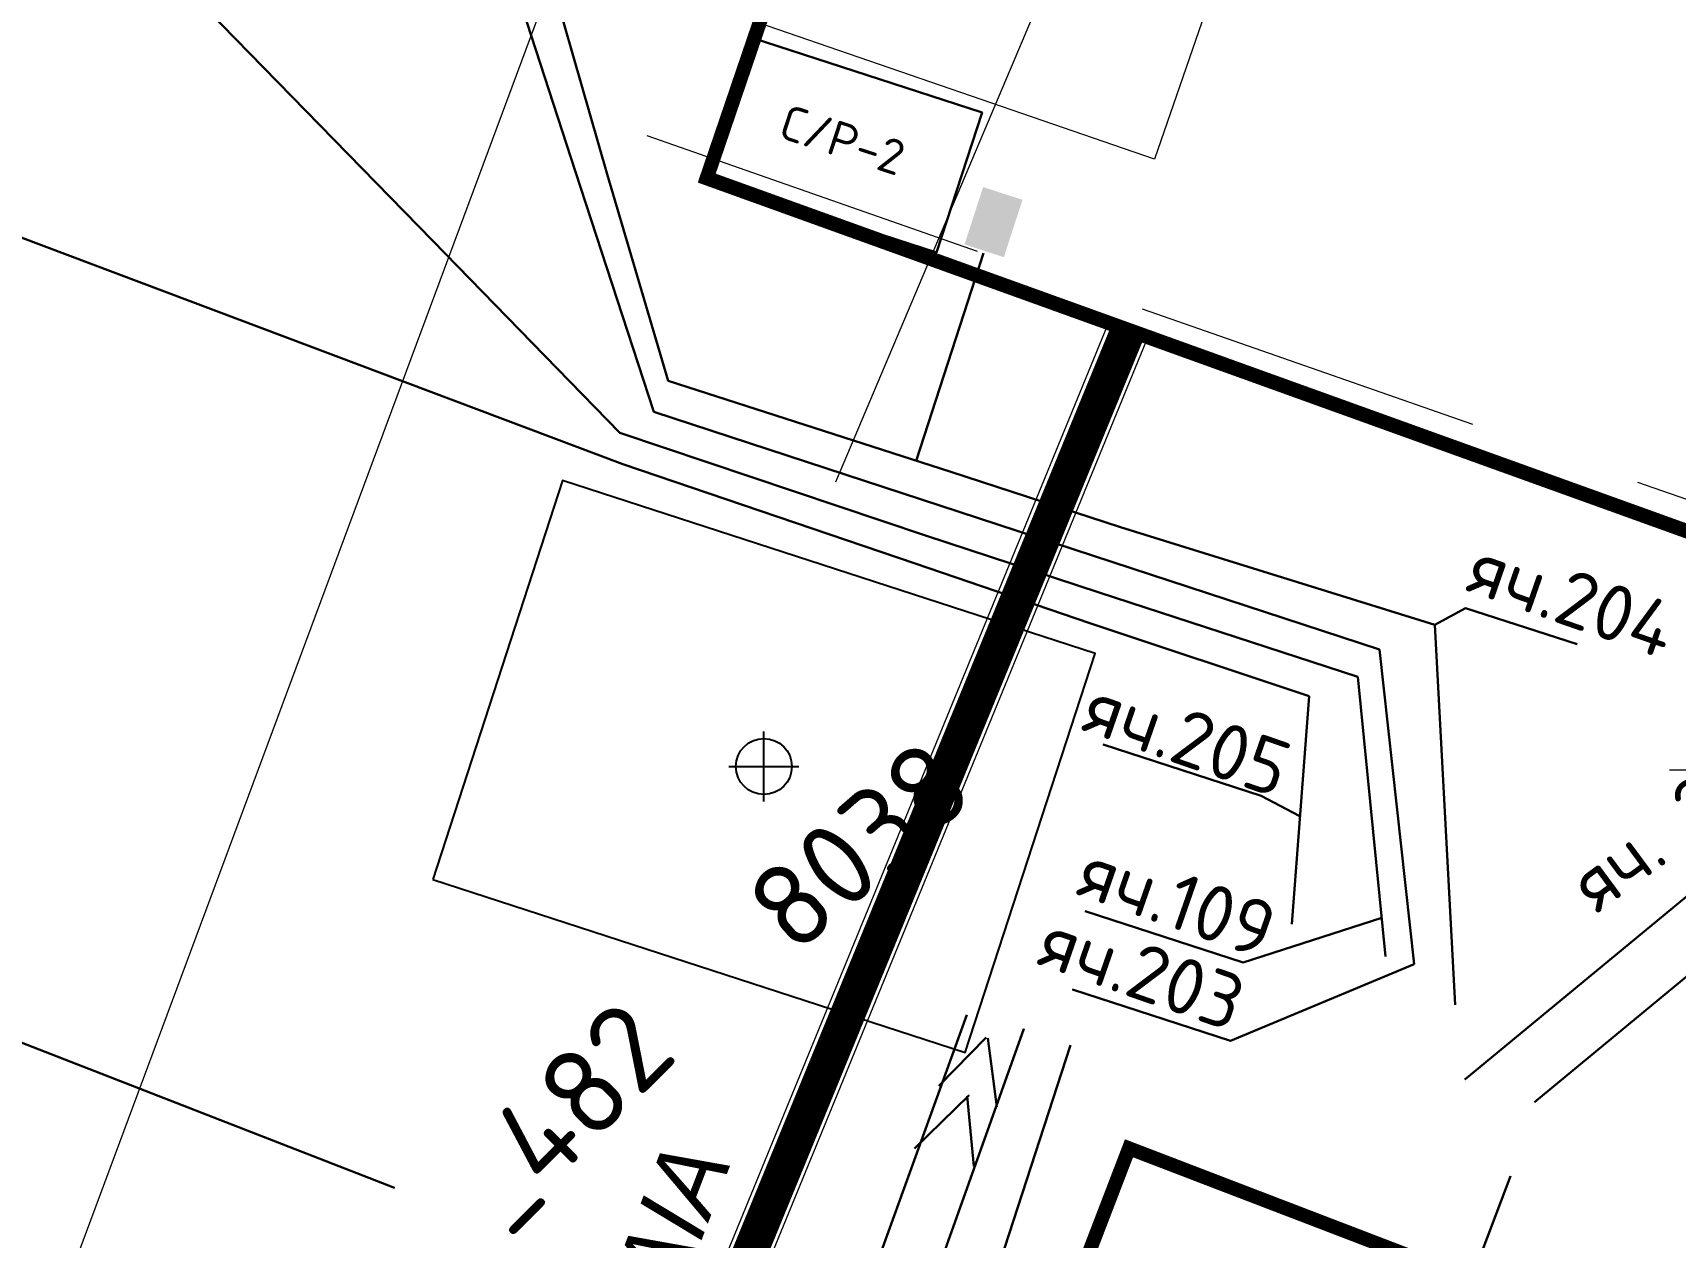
# Model space of a CAD drawing. Header units: millimetres. Extents: x 519 to 9564855, y -810 to 5021775.
# Drawn here: x 9531057.9 to 9531292.5, y 4999783.5 to 4999955.7 of the extents above; entities that cross this region are included whole.
import ezdxf
from ezdxf.enums import TextEntityAlignment as Align

# ---------------------------------------------------------------- set-up
doc = ezdxf.new("R2010")
doc.units = ezdxf.units.MM
doc.header["$LTSCALE"] = 2
doc.header["$MEASUREMENT"] = 0
doc.header["$PDMODE"] = 2
doc.header["$PDSIZE"] = 5
doc.linetypes.add('92051501$0$DASHED', pattern=[0.75, 0.5, -0.25])
for name, color, linetype in [('COMPOUND', 3, 'Continuous'), ('FIBERGLASS', 212, 'Continuous'), ('OLD WELLS(dr.bfr2000)', 24, 'Continuous'), ('ROAD_GROUND', 9, 'Continuous'), ('Скважины - Конфликты наземки', 92, 'Continuous'), ('Скважины на 2014 год', 70, 'Continuous'), ('Скважины на 2015 год', 7, 'Continuous'), ('Скважины на 2025 год _ОСМОТР', 5, 'Continuous')]:
    doc.layers.add(name, color=color, linetype=linetype)
for name, color, linetype, lineweight in [('SteamInjInfrastructure', 25, 'Continuous', 100), ('Скважины на 2024 год-125', 10, 'Continuous', 40), ('Электро', 1, 'Continuous', 30), ('Электроснаб', 1, 'Continuous', 18), ('Электроснабжене', 1, 'Continuous', 18)]:
    doc.layers.add(name, color=color, linetype=linetype, lineweight=lineweight)
doc.styles.add('92051501$0$STANDARD', font='simplex.shx')
doc.styles.add('Elect', font='isocpeur.ttf')
doc.styles.add('GeoApp', font='', dxfattribs={"height": 1})
doc.styles.get("Standard").update_dxf_attribs({"font": 'isocpeur.ttf', "width": 0.5})
doc.styles.get('GeoApp').set_extended_font_data('D431', italic=True)
doc.linetypes.add('STM_LINE', pattern='A,0.5,-0.2,["S",92051501$0$STANDARD,S=0.1,R=0,X=-0.1,Y=-0.05],-0.05', length=0.75)

msp = doc.modelspace()

# ---------------------------------------------------------------- hatches: boundary and pattern name
at = {"layer": 'Электро'}
msp.add_hatch(color=256, dxfattribs=at).paths.add_polyline_path([(9531190.96393, 4999925.44056), (9531196.5863, 4999923.61451), (9531199.24844, 4999931.81115), (9531193.62607, 4999933.6372)])
at = {"layer": 'Электроснаб', "linetype": 'ByBlock', "lineweight": 0}
msp.add_hatch(color=1, dxfattribs=at).paths.add_polyline_path([(9531190.96393, 4999925.44056), (9531196.5863, 4999923.61451), (9531199.24844, 4999931.81115), (9531193.62607, 4999933.6372)])
at = {"layer": 'Электроснабжене', "linetype": 'ByBlock', "lineweight": 0}
msp.add_hatch(color=1, dxfattribs=at).paths.add_polyline_path([(9531190.96393, 4999925.44056), (9531196.5863, 4999923.61451), (9531199.24844, 4999931.81115), (9531193.62607, 4999933.6372)])

# ---------------------------------------------------------------- linework, layer by layer
at = {"layer": 'COMPOUND', "lineweight": 0, "const_width": 2}
msp.add_lwpolyline([(9531433.237, 4999834.355), (9531154.137, 4999934.955), (9531212.437, 5000106.355), (9531241.637, 5000183.355), (9531252.05914, 5000210.56066), (9531325.637, 5000182.655), (9531288.7132, 5000066.75124), (9531477.57811, 4999958.15694)], dxfattribs=at)
at = {"layer": 'COMPOUND', "lineweight": 0, "const_width": 2, "elevation": 0}
msp.add_lwpolyline([(9531433.2354, 4999834.27092), (9531154.13907, 4999934.88111), (9531212.44533, 5000106.27898), (9531241.64814, 5000183.27791), (9531252.07128, 5000210.48319), (9531325.64812, 5000182.57485), (9531288.72009, 5000066.67243), (9531477.58103, 4999958.07124)], dxfattribs=at)
at = {"layer": 'FIBERGLASS', "color": 5, "linetype": '92051501$0$DASHED', "lineweight": 0, "ltscale": 50}
for p in [(9531206.65132, 5000157.47435), (9531405.17121, 4999850.12455)]:
    msp.add_line(p, (9531128.76278, 4999946.85369), dxfattribs=at)
at = {"layer": 'ROAD_GROUND', "lineweight": 0}
for points in [[(9531133.17411, 4999729.19888), (9531155.0366, 4999776.35583), (9531211.38526, 4999913.83057)], [(9531138.61757, 4999726.67523), (9531160.537, 4999773.955), (9531216.937, 4999911.555)]]:
    msp.add_lwpolyline(points, dxfattribs=at)
at = {"layer": 'ROAD_GROUND', "lineweight": 0, "const_width": 5}
msp.add_lwpolyline([(9531135.89584, 4999727.93706), (9531157.7868, 4999775.15542), (9531214.16113, 4999912.69279)], dxfattribs=at)
at = {"layer": 'SteamInjInfrastructure', "color": 6, "linetype": 'STM_LINE', "lineweight": 0, "ltscale": 15}
msp.add_line((9531170.771, 5000067.691), (9530888.188, 4999306.873), dxfattribs=at)
at = {"layer": 'Скважины - Конфликты наземки', "linetype": 'ByBlock', "lineweight": 0, "ltscale": 80}
msp.add_point((9531296.7, 4999850.3), dxfattribs=at)
at = {"layer": 'Скважины на 2014 год', "color": 0, "linetype": 'ByBlock', "lineweight": 0, "ltscale": 5}
msp.add_lwpolyline([(9531187.47356, 5000032.78961), (9531244.19741, 5000013.23443), (9531218.12385, 4999937.60263), (9531161.4, 4999957.15781), (9531187.47356, 5000032.78961)], dxfattribs=at)
at = {"layer": 'Скважины на 2015 год', "color": 5, "linetype": 'ByBlock', "lineweight": 0, "ltscale": 5}
for p, q in [((9531154.13907, 4999934.88111, 0), (9531252.05914, 5000210.56066)), ((9531433.2354, 4999834.27092, 0), (9531154.13907, 4999934.88111, 0))]:
    msp.add_line(p, q, dxfattribs=at)
at = {"layer": 'Скважины на 2024 год-125', "color": 0, "lineweight": -2}
msp.add_lwpolyline([(9531114.98723, 4999834.62898), (9531191.07175, 4999809.90762), (9531209.61277, 4999866.97102), (9531133.52825, 4999891.69238)], close=True, dxfattribs=at)
at = {"layer": 'Скважины на 2024 год-125', "color": 0, "lineweight": -2, "ltscale": 50}
msp.add_circle((9531162.3, 4999850.8), 4, dxfattribs=at)
at = {"layer": 'Скважины на 2024 год-125', "color": 0, "lineweight": 25}
msp.add_point((9531162.3, 4999850.8), dxfattribs=at)
at = {"layer": 'Скважины на 2025 год _ОСМОТР', "linetype": 'ByBlock', "lineweight": 0}
msp.add_line((9531172.6, 4999891.5), (9531213.60629, 4999988.57978), dxfattribs=at)
at = {"layer": 'Электро'}
for p, q in [((9531114.93309, 4999925.97904, 25.85), (9531059.71527, 4999982.67929, 25.85)), ((9531121.25015, 4999979.42279, 25.85), (9531135.38035, 4999935.81379, 25.85)), ((9531127.536, 4999978.63321, 25.85), (9531139.91272, 4999935.47055, 25.85)), ((9531135.38035, 4999935.81379, 25.85), (9531146.57397, 4999901.51806, 25.85)), ((9531139.91272, 4999935.47055, 25.85), (9531148.62786, 4999905.92608, 25.85)), ((9531142.15089, 4999894.03951, 25.85), (9531052.24351, 4999927.90846, 25.85)), ((9531141.70665, 4999898.4867, 25.85), (9531114.93309, 4999925.97904, 25.85)), ((9531184.06894, 4999894.50463, 25.85), (9531193.69284, 4999924.19049)), ((9531148.62786, 4999905.92608, 25.85), (9531189.00505, 4999892.91389, 25.85)), ((9531146.57397, 4999901.51806, 25.85), (9531250.23251, 4999867.51627, 25.85)), ((9531185.37086, 4999883.82505, 25.85), (9531141.70665, 4999898.4867, 25.85)), ((9531183.89847, 4999879.83936, 25.85), (9531142.15089, 4999894.03951, 25.85)), ((9531189.00505, 4999892.91389, 25.85), (9531213.24053, 4999885.0236, 25.85)), ((9531210.18705, 4999875.66547, 25.85), (9531185.37086, 4999883.82505, 25.85)), ((9531213.24053, 4999885.0236, 25.85), (9531258.15753, 4999871.05124, 25.85)), ((9531208.85004, 4999871.30045, 25.85), (9531183.89847, 4999879.83936, 25.85)), ((9531247.17937, 4999863.6115, 25.85), (9531210.18705, 4999875.66547, 25.85)), ((9531240.19591, 4999860.8753, 25.85), (9531208.85004, 4999871.30045, 25.85)), ((9531258.15753, 4999871.05124, 25.85), (9531261.05923, 4999816.72801, 25.85)), ((9531250.23251, 4999867.51627, 25.85), (9531255.21868, 4999822.55083, 25.85)), ((9531251.12519, 4999823.62053, 25.85), (9531247.17937, 4999863.6115, 25.85)), ((9531237.72948, 4999828.27879, 25.85), (9531240.19591, 4999860.8753, 25.85)), ((9531262.43555, 4999806.02769, -0.00006), (9531315.95215, 4999850.30732, 0)), ((9531272.39547, 4999802.79151, -0.00006), (9531325.91206, 4999847.07114, 0)), ((9531022.84629, 4999824.33494, 0), (9531109.53611, 4999790.55006, 0)), ((9530807.63168, 4998751.23437), (9531191.27804, 4999815.31736)), ((9531199.41914, 4999813.2866), (9530821.31914, 4998750.3866)), ((9531183.18329, 4999740.44858, 0), (9531206.0985, 4999810.97434, 0)), ((9531194.08064, 4999812.06259), (9531187.2888, 4999805.12175)), ((9531194.3179, 4999811.97706), (9531195.59293, 4999802.12799)), ((9531191.64509, 4999803.81951), (9531183.7991, 4999796.18563)), ((9531191.32224, 4999803.66764), (9531192.27441, 4999793.66669)), ((9531268.98214, 4999792.2316, 0), (9530941.88214, 4998929.0316, 0))]:
    msp.add_line(p, q, dxfattribs=at)
at = {"layer": 'Электро', "ltscale": 25}
for p, q in [((9531262.54752, 4999873.4499), (9531258.15753, 4999871.05124, 25.85)), ((9531278.47228, 4999868.27563), (9531262.54752, 4999873.4499)), ((9531233.35177, 4999846.62513), (9531210.78261, 4999853.95829)), ((9531233.35177, 4999846.62513), (9531238.76444, 4999843.72192, 25.85)), ((9531230.78834, 4999822.78063), (9531208.21918, 4999830.11379)), ((9531230.78834, 4999822.78063), (9531250.57656, 4999829.1809, 25.85)), ((9531228.96526, 4999811.5811), (9531255.21868, 4999822.55083, 25.85)), ((9531228.96526, 4999811.5811), (9531206.39611, 4999818.91427))]:
    msp.add_line(p, q, dxfattribs=at)
at = {"layer": 'Электро', "ltscale": 50}
msp.add_lwpolyline([(9531154.137, 4999934.955), (9531186.97506, 4999924.28527), (9531193.47725, 4999944.29696), (9531160.63919, 4999954.96669)], close=True, dxfattribs=at)
at = {"layer": 'Электроснаб', "color": 1, "linetype": 'ByBlock', "lineweight": 0}
for p, q in [((9531114.93309, 4999925.97904, 25.85), (9531059.71527, 4999982.67929, 25.85)), ((9531121.25015, 4999979.42279, 25.85), (9531135.38035, 4999935.81379, 25.85)), ((9531127.536, 4999978.63321, 25.85), (9531139.91272, 4999935.47055, 25.85)), ((9531135.38035, 4999935.81379, 25.85), (9531146.57397, 4999901.51806, 25.85)), ((9531139.91272, 4999935.47055, 25.85), (9531148.62786, 4999905.92608, 25.85)), ((9531142.15089, 4999894.03951, 25.85), (9531052.24351, 4999927.90846, 25.85)), ((9531141.70665, 4999898.4867, 25.85), (9531114.93309, 4999925.97904, 25.85)), ((9531184.06894, 4999894.50463, 25.85), (9531193.69284, 4999924.19049)), ((9531148.62786, 4999905.92608, 25.85), (9531189.00505, 4999892.91389, 25.85)), ((9531146.57397, 4999901.51806, 25.85), (9531250.23251, 4999867.51627, 25.85)), ((9531185.37086, 4999883.82505, 25.85), (9531141.70665, 4999898.4867, 25.85)), ((9531183.89847, 4999879.83936, 25.85), (9531142.15089, 4999894.03951, 25.85)), ((9531189.00505, 4999892.91389, 25.85), (9531213.24053, 4999885.0236, 25.85)), ((9531210.18705, 4999875.66547, 25.85), (9531185.37086, 4999883.82505, 25.85)), ((9531213.24053, 4999885.0236, 25.85), (9531258.15753, 4999871.05124, 25.85)), ((9531208.85004, 4999871.30045, 25.85), (9531183.89847, 4999879.83936, 25.85)), ((9531247.17937, 4999863.6115, 25.85), (9531210.18705, 4999875.66547, 25.85)), ((9531240.19591, 4999860.8753, 25.85), (9531208.85004, 4999871.30045, 25.85)), ((9531258.15753, 4999871.05124, 25.85), (9531261.05923, 4999816.72801, 25.85)), ((9531250.23251, 4999867.51627, 25.85), (9531255.21868, 4999822.55083, 25.85)), ((9531251.12519, 4999823.62053, 25.85), (9531247.17937, 4999863.6115, 25.85)), ((9531237.72948, 4999828.27879, 25.85), (9531240.19591, 4999860.8753, 25.85)), ((9531262.43555, 4999806.02769, -0.00006), (9531315.95215, 4999850.30732, 0)), ((9531272.39547, 4999802.79151, -0.00006), (9531325.91206, 4999847.07114, 0)), ((9531022.84629, 4999824.33494, 0), (9531109.53611, 4999790.55006, 0)), ((9530807.63168, 4998751.23437), (9531191.27804, 4999815.31736)), ((9531199.41914, 4999813.2866), (9530821.31914, 4998750.3866)), ((9531183.18329, 4999740.44858, 0), (9531206.0985, 4999810.97434, 0)), ((9531194.08064, 4999812.06259), (9531187.2888, 4999805.12175)), ((9531194.3179, 4999811.97706), (9531195.59293, 4999802.12799)), ((9531191.64509, 4999803.81951), (9531183.7991, 4999796.18563)), ((9531191.32224, 4999803.66764), (9531192.27441, 4999793.66669)), ((9531268.98214, 4999792.2316, 0), (9530941.88214, 4998929.0316, 0))]:
    msp.add_line(p, q, dxfattribs=at)
at = {"layer": 'Электроснаб', "color": 1, "linetype": 'ByBlock', "lineweight": 0, "ltscale": 25}
for p, q in [((9531262.54752, 4999873.4499), (9531258.15753, 4999871.05124, 25.85)), ((9531278.47228, 4999868.27563), (9531262.54752, 4999873.4499)), ((9531233.35177, 4999846.62513), (9531210.78261, 4999853.95829)), ((9531233.35177, 4999846.62513), (9531238.76444, 4999843.72192, 25.85)), ((9531230.78834, 4999822.78063), (9531208.21918, 4999830.11379)), ((9531230.78834, 4999822.78063), (9531250.57656, 4999829.1809, 25.85)), ((9531228.96526, 4999811.5811), (9531255.21868, 4999822.55083, 25.85)), ((9531228.96526, 4999811.5811), (9531206.39611, 4999818.91427))]:
    msp.add_line(p, q, dxfattribs=at)
at = {"layer": 'Электроснаб', "color": 1, "lineweight": 0, "ltscale": 50}
msp.add_lwpolyline([(9531154.137, 4999934.955), (9531186.97506, 4999924.28527), (9531193.47725, 4999944.29696), (9531160.63919, 4999954.96669)], close=True, dxfattribs=at)
at = {"layer": 'Электроснабжене', "color": 1, "linetype": 'ByBlock', "lineweight": 0}
for p, q in [((9531114.93309, 4999925.97904, 25.85), (9531059.71527, 4999982.67929, 25.85)), ((9531121.25015, 4999979.42279, 25.85), (9531135.38035, 4999935.81379, 25.85)), ((9531127.536, 4999978.63321, 25.85), (9531139.91272, 4999935.47055, 25.85)), ((9531135.38035, 4999935.81379, 25.85), (9531146.57397, 4999901.51806, 25.85)), ((9531139.91272, 4999935.47055, 25.85), (9531148.62786, 4999905.92608, 25.85)), ((9531142.15089, 4999894.03951, 25.85), (9531052.24351, 4999927.90846, 25.85)), ((9531141.70665, 4999898.4867, 25.85), (9531114.93309, 4999925.97904, 25.85)), ((9531184.06894, 4999894.50463, 25.85), (9531193.69284, 4999924.19049)), ((9531148.62786, 4999905.92608, 25.85), (9531189.00505, 4999892.91389, 25.85)), ((9531146.57397, 4999901.51806, 25.85), (9531250.23251, 4999867.51627, 25.85)), ((9531185.37086, 4999883.82505, 25.85), (9531141.70665, 4999898.4867, 25.85)), ((9531183.89847, 4999879.83936, 25.85), (9531142.15089, 4999894.03951, 25.85)), ((9531189.00505, 4999892.91389, 25.85), (9531213.24053, 4999885.0236, 25.85)), ((9531210.18705, 4999875.66547, 25.85), (9531185.37086, 4999883.82505, 25.85)), ((9531213.24053, 4999885.0236, 25.85), (9531258.15753, 4999871.05124, 25.85)), ((9531208.85004, 4999871.30045, 25.85), (9531183.89847, 4999879.83936, 25.85)), ((9531247.17937, 4999863.6115, 25.85), (9531210.18705, 4999875.66547, 25.85)), ((9531240.19591, 4999860.8753, 25.85), (9531208.85004, 4999871.30045, 25.85)), ((9531258.15753, 4999871.05124, 25.85), (9531261.05923, 4999816.72801, 25.85)), ((9531250.23251, 4999867.51627, 25.85), (9531255.21868, 4999822.55083, 25.85)), ((9531251.12519, 4999823.62053, 25.85), (9531247.17937, 4999863.6115, 25.85)), ((9531237.72948, 4999828.27879, 25.85), (9531240.19591, 4999860.8753, 25.85)), ((9531262.43555, 4999806.02769, -0.00006), (9531315.95215, 4999850.30732, 0)), ((9531272.39547, 4999802.79151, -0.00006), (9531325.91206, 4999847.07114, 0)), ((9531022.84629, 4999824.33494, 0), (9531109.53611, 4999790.55006, 0)), ((9530807.63168, 4998751.23437), (9531191.27804, 4999815.31736)), ((9531199.41914, 4999813.2866), (9530821.31914, 4998750.3866)), ((9531183.18329, 4999740.44858, 0), (9531206.0985, 4999810.97434, 0)), ((9531194.08064, 4999812.06259), (9531187.2888, 4999805.12175)), ((9531194.3179, 4999811.97706), (9531195.59293, 4999802.12799)), ((9531191.64509, 4999803.81951), (9531183.7991, 4999796.18563)), ((9531191.32224, 4999803.66764), (9531192.27441, 4999793.66669)), ((9531268.98214, 4999792.2316, 0), (9530941.88214, 4998929.0316, 0))]:
    msp.add_line(p, q, dxfattribs=at)
at = {"layer": 'Электроснабжене', "color": 1, "linetype": 'ByBlock', "lineweight": 0, "ltscale": 25}
for p, q in [((9531262.54752, 4999873.4499), (9531258.15753, 4999871.05124, 25.85)), ((9531278.47228, 4999868.27563), (9531262.54752, 4999873.4499)), ((9531233.35177, 4999846.62513), (9531210.78261, 4999853.95829)), ((9531233.35177, 4999846.62513), (9531238.76444, 4999843.72192, 25.85)), ((9531230.78834, 4999822.78063), (9531208.21918, 4999830.11379)), ((9531230.78834, 4999822.78063), (9531250.57656, 4999829.1809, 25.85)), ((9531228.96526, 4999811.5811), (9531255.21868, 4999822.55083, 25.85)), ((9531228.96526, 4999811.5811), (9531206.39611, 4999818.91427))]:
    msp.add_line(p, q, dxfattribs=at)
at = {"layer": 'Электроснабжене', "color": 1, "lineweight": 0, "ltscale": 50}
msp.add_lwpolyline([(9531154.137, 4999934.955), (9531186.97506, 4999924.28527), (9531193.47725, 4999944.29696), (9531160.63919, 4999954.96669)], close=True, dxfattribs=at)
at = {"layer": 'Электроснабжене', "linetype": 'ByBlock', "lineweight": -2, "ltscale": 50, "const_width": 2}
msp.add_lwpolyline([(9531189.68066, 4999731.62783), (9531214.46638, 4999796.21597), (9531262.01141, 4999777.97054), (9531237.36161, 4999713.28012), (9531189.66389, 4999731.58413)], dxfattribs=at)

# ---------------------------------------------------------------- texts
at = {"layer": 'COMPOUND', "color": 0, "lineweight": 0, "insert": (9531270.90081, 4999996.489), "char_height": 16, "attachment_point": 1, "rotation": 0, "style": 'Elect'}
msp.add_mtext('\\fArial|b0|i0|c0|p34;GS-1 (PTV-1)\\P\\fTimes New Roman|b0|i0|c204|p18;       ПТВ-1', dxfattribs=at)
at = {"layer": 'OLD WELLS(dr.bfr2000)', "lineweight": 0, "style": 'Elect'}
msp.add_text(' _482', height=12.5, rotation=44.9999999, dxfattribs=at).set_placement((9531119.4, 4999778.3))
at = {"layer": 'Скважины на 2024 год-125', "color": 0, "lineweight": 0, "style": 'Elect'}
msp.add_text('8038', height=12, rotation=41, dxfattribs=at).set_placement((9531169.08553, 4999820.83087), align=Align.BOTTOM_LEFT)
at = {"layer": 'Электро'}
for s, height, rotation, p in [('C/P-2', 5, 342, (9531164.12873, 4999940.79849, -0.00006)), ('яч.204', 8, 340.781321, (9531262.29466, 4999876.01612, -0.00006)), ('яч.205', 8, 340.781321, (9531207.38442, 4999856.06906, -0.00006)), ('яч. 215', 8, 36.4675799, (9531281.28772, 4999829.63286, -0.00006)), ('яч.109', 8, 340.781321, (9531206.63653, 4999832.57705, -0.00006)), ('яч.203', 8, 340.781321, (9531201.0306, 4999822.60665, -0.00006))]:
    msp.add_text(s, height=height, rotation=rotation, dxfattribs=at).set_placement(p)
at = {"layer": 'Электро', "style": 'GeoApp'}
msp.add_text('S/S SEVERNAIA', height=10, rotation=69.0319668, dxfattribs=at).set_placement((9531121.287, 4999699.305))
at = {"layer": 'Электроснаб', "color": 1, "linetype": 'ByBlock', "lineweight": 0}
for s, height, rotation, p in [('C/P-2', 5, 342, (9531164.12873, 4999940.79849, -0.00006)), ('яч.204', 8, 340.781321, (9531262.29466, 4999876.01612, -0.00006)), ('яч.205', 8, 340.781321, (9531207.38442, 4999856.06906, -0.00006)), ('яч. 215', 8, 36.4675799, (9531281.28772, 4999829.63286, -0.00006)), ('яч.109', 8, 340.781321, (9531206.63653, 4999832.57705, -0.00006)), ('яч.203', 8, 340.781321, (9531201.0306, 4999822.60665, -0.00006))]:
    msp.add_text(s, height=height, rotation=rotation, dxfattribs=at).set_placement(p)
at = {"layer": 'Электроснабжене', "color": 1, "linetype": 'ByBlock', "lineweight": 0}
for s, height, rotation, p in [('C/P-2', 5, 342, (9531164.12873, 4999940.79849, -0.00006)), ('яч.204', 8, 340.781321, (9531262.29466, 4999876.01612, -0.00006)), ('яч.205', 8, 340.781321, (9531207.38442, 4999856.06906, -0.00006)), ('яч. 215', 8, 36.4675799, (9531281.28772, 4999829.63286, -0.00006)), ('яч.109', 8, 340.781321, (9531206.63653, 4999832.57705, -0.00006)), ('яч.203', 8, 340.781321, (9531201.0306, 4999822.60665, -0.00006))]:
    msp.add_text(s, height=height, rotation=rotation, dxfattribs=at).set_placement(p)

doc.saveas('drawing.dxf')
